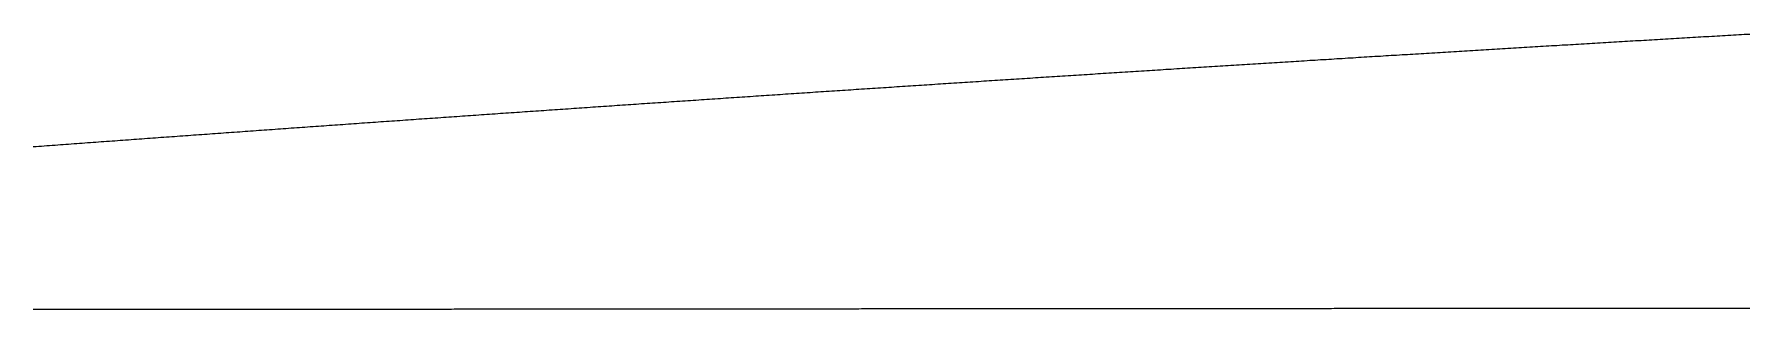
# Model space of a CAD drawing. Header units: metres. Extents: x 0.1 to 1.27, y -0.09 to 0.1.
# Drawn here: x 0.686 to 1.273, y 0.001 to 0.095 of the extents above; entities that cross this region are included whole.
import ezdxf

# ---------------------------------------------------------------- set-up
doc = ezdxf.new("R2010")
doc.units = ezdxf.units.M

msp = doc.modelspace()

# ---------------------------------------------------------------- linework, layer by layer
at = {"layer": 'CURVE', "color": 5}
msp.add_polyline3d([(1.2733, 0.0949, 0), (1.27237, 0.09485, 0.0052), (1.27144, 0.0948, 0.01041), (1.27051, 0.09474, 0.01561), (1.26958, 0.09469, 0.02082), (1.26865, 0.09463, 0.02602), (1.26772, 0.09458, 0.03122), (1.26679, 0.09453, 0.03643), (1.26586, 0.09447, 0.04163), (1.26493, 0.09442, 0.04684), (1.264, 0.09436, 0.05204), (1.26307, 0.09431, 0.05724), (1.26214, 0.09426, 0.06245), (1.26121, 0.0942, 0.06765), (1.26028, 0.09415, 0.07286), (1.25935, 0.09409, 0.07806), (1.25842, 0.09404, 0.08326), (1.25749, 0.09399, 0.08847), (1.25656, 0.09393, 0.09367), (1.25563, 0.09388, 0.09888), (1.2547, 0.09382, 0.10408), (1.25377, 0.09377, 0.10928), (1.25284, 0.09371, 0.11449), (1.25191, 0.09366, 0.11969), (1.25098, 0.09361, 0.1249), (1.25005, 0.09355, 0.1301), (1.24912, 0.0935, 0.13531), (1.24819, 0.09344, 0.14051), (1.24726, 0.09339, 0.14571), (1.24633, 0.09333, 0.15092), (1.2454, 0.09328, 0.15612), (1.24447, 0.09322, 0.16133), (1.24354, 0.09317, 0.16653), (1.24261, 0.09312, 0.17173), (1.24168, 0.09306, 0.17694), (1.24075, 0.09301, 0.18214), (1.23982, 0.09295, 0.18735), (1.23889, 0.0929, 0.19255), (1.23796, 0.09284, 0.19775), (1.23703, 0.09279, 0.20296), (1.2361, 0.09273, 0.20816), (1.23517, 0.09268, 0.21337), (1.23424, 0.09262, 0.21857), (1.23331, 0.09257, 0.22377), (1.23238, 0.09251, 0.22898), (1.23145, 0.09246, 0.23418), (1.23051, 0.0924, 0.23939), (1.22958, 0.09235, 0.24459), (1.22865, 0.09229, 0.24979), (1.22772, 0.09224, 0.255), (1.22679, 0.09218, 0.2602), (1.22586, 0.09213, 0.26541), (1.22493, 0.09207, 0.27061), (1.224, 0.09202, 0.27581), (1.22307, 0.09196, 0.28102), (1.22214, 0.09191, 0.28622), (1.22121, 0.09185, 0.29143), (1.22028, 0.0918, 0.29663), (1.21935, 0.09174, 0.30183), (1.21842, 0.09169, 0.30704), (1.21749, 0.09163, 0.31224), (1.21656, 0.09158, 0.31745), (1.21563, 0.09152, 0.32265), (1.2147, 0.09147, 0.32785), (1.21377, 0.09141, 0.33306), (1.21284, 0.09136, 0.33826), (1.21191, 0.0913, 0.34347), (1.21098, 0.09125, 0.34867), (1.21005, 0.09119, 0.35387), (1.20912, 0.09114, 0.35908), (1.20819, 0.09108, 0.36428), (1.20726, 0.09102, 0.36949), (1.20633, 0.09097, 0.37469), (1.2054, 0.09091, 0.3799), (1.20447, 0.09086, 0.3851), (1.20354, 0.0908, 0.3903), (1.20261, 0.09075, 0.39551), (1.20168, 0.09069, 0.40071), (1.20075, 0.09064, 0.40592), (1.19982, 0.09058, 0.41112), (1.19889, 0.09052, 0.41632), (1.19796, 0.09047, 0.42153), (1.19703, 0.09041, 0.42673), (1.1961, 0.09036, 0.43194), (1.19517, 0.0903, 0.43714), (1.19424, 0.09025, 0.44234), (1.19331, 0.09019, 0.44755), (1.19238, 0.09013, 0.45275), (1.19145, 0.09008, 0.45796), (1.19052, 0.09002, 0.46316), (1.18959, 0.08997, 0.46836), (1.18866, 0.08991, 0.47357), (1.18773, 0.08986, 0.47877), (1.1868, 0.0898, 0.48398), (1.18587, 0.08974, 0.48918), (1.18494, 0.08969, 0.49438), (1.18401, 0.08963, 0.49959), (1.18308, 0.08958, 0.50479), (1.18215, 0.08952, 0.51), (1.18122, 0.08946, 0.5152), (1.18029, 0.08941, 0.5204), (1.17936, 0.08935, 0.52561), (1.17843, 0.0893, 0.53081), (1.1775, 0.08924, 0.53602), (1.17657, 0.08918, 0.54122), (1.17564, 0.08913, 0.54642), (1.17471, 0.08907, 0.55163), (1.17378, 0.08901, 0.55683), (1.17285, 0.08896, 0.56204), (1.17192, 0.0889, 0.56724), (1.17099, 0.08885, 0.57244), (1.17006, 0.08879, 0.57765), (1.16913, 0.08873, 0.58285), (1.1682, 0.08868, 0.58806), (1.16727, 0.08862, 0.59326), (1.16634, 0.08856, 0.59846), (1.16541, 0.08851, 0.60367), (1.16448, 0.08845, 0.60887), (1.16355, 0.08839, 0.61408), (1.16262, 0.08834, 0.61928), (1.16169, 0.08828, 0.62449), (1.16076, 0.08822, 0.62969), (1.15983, 0.08817, 0.63489), (1.1589, 0.08811, 0.6401), (1.15797, 0.08805, 0.6453), (1.15704, 0.088, 0.65051), (1.15611, 0.08794, 0.65571), (1.15518, 0.08788, 0.66091), (1.15425, 0.08783, 0.66612), (1.15332, 0.08777, 0.67132), (1.15239, 0.08771, 0.67653), (1.15146, 0.08766, 0.68173), (1.15053, 0.0876, 0.68693), (1.1496, 0.08754, 0.69214), (1.14867, 0.08749, 0.69734), (1.14774, 0.08743, 0.70255), (1.14681, 0.08737, 0.70775), (1.14587, 0.08732, 0.71295), (1.14494, 0.08726, 0.71816), (1.14401, 0.0872, 0.72336), (1.14308, 0.08715, 0.72857), (1.14215, 0.08709, 0.73377), (1.14122, 0.08703, 0.73897), (1.14029, 0.08697, 0.74418), (1.13936, 0.08692, 0.74938), (1.13843, 0.08686, 0.75459), (1.1375, 0.0868, 0.75979), (1.13657, 0.08675, 0.76499), (1.13564, 0.08669, 0.7702), (1.13471, 0.08663, 0.7754), (1.13378, 0.08657, 0.78061), (1.13285, 0.08652, 0.78581), (1.13192, 0.08646, 0.79101), (1.13099, 0.0864, 0.79622), (1.13006, 0.08634, 0.80142), (1.12913, 0.08629, 0.80663), (1.1282, 0.08623, 0.81183), (1.12727, 0.08617, 0.81703), (1.12634, 0.08612, 0.82224), (1.12541, 0.08606, 0.82744), (1.12448, 0.086, 0.83265), (1.12355, 0.08594, 0.83785), (1.12262, 0.08589, 0.84305), (1.12169, 0.08583, 0.84826), (1.12076, 0.08577, 0.85346), (1.11983, 0.08571, 0.85867), (1.1189, 0.08566, 0.86387), (1.11797, 0.0856, 0.86908), (1.11704, 0.08554, 0.87428), (1.11611, 0.08548, 0.87948), (1.11518, 0.08542, 0.88469), (1.11425, 0.08537, 0.88989), (1.11332, 0.08531, 0.8951), (1.11239, 0.08525, 0.9003), (1.11146, 0.08519, 0.9055), (1.11053, 0.08514, 0.91071), (1.1096, 0.08508, 0.91591), (1.10867, 0.08502, 0.92112), (1.10774, 0.08496, 0.92632), (1.10681, 0.0849, 0.93152), (1.10588, 0.08485, 0.93673), (1.10495, 0.08479, 0.94193), (1.10402, 0.08473, 0.94714), (1.10309, 0.08467, 0.95234), (1.10216, 0.08462, 0.95754), (1.10123, 0.08456, 0.96275), (1.1003, 0.0845, 0.96795), (1.09937, 0.08444, 0.97316), (1.09844, 0.08438, 0.97836), (1.09751, 0.08432, 0.98356), (1.09658, 0.08427, 0.98877), (1.09565, 0.08421, 0.99397), (1.09472, 0.08415, 0.99918), (1.09379, 0.08409, 1.00438), (1.09286, 0.08403, 1.00958), (1.09193, 0.08398, 1.01479), (1.091, 0.08392, 1.01999), (1.09007, 0.08386, 1.0252), (1.08914, 0.0838, 1.0304), (1.08821, 0.08374, 1.0356), (1.08728, 0.08368, 1.04081), (1.08635, 0.08363, 1.04601), (1.08542, 0.08357, 1.05122), (1.08449, 0.08351, 1.05642), (1.08356, 0.08345, 1.06162), (1.08263, 0.08339, 1.06683), (1.0817, 0.08333, 1.07203), (1.08077, 0.08328, 1.07724), (1.07984, 0.08322, 1.08244), (1.07891, 0.08316, 1.08764), (1.07798, 0.0831, 1.09285), (1.07705, 0.08304, 1.09805), (1.07612, 0.08298, 1.10326), (1.07519, 0.08292, 1.10846), (1.07426, 0.08286, 1.11366), (1.07333, 0.08281, 1.11887), (1.0724, 0.08275, 1.12407), (1.07147, 0.08269, 1.12928), (1.07054, 0.08263, 1.13448), (1.06961, 0.08257, 1.13969), (1.06868, 0.08251, 1.14489), (1.06775, 0.08245, 1.15009), (1.06682, 0.08239, 1.1553), (1.06589, 0.08234, 1.1605), (1.06496, 0.08228, 1.16571), (1.06403, 0.08222, 1.17091), (1.0631, 0.08216, 1.17611), (1.06217, 0.0821, 1.18132), (1.06123, 0.08204, 1.18652), (1.0603, 0.08198, 1.19173), (1.05937, 0.08192, 1.19693), (1.05844, 0.08186, 1.20213), (1.05751, 0.08181, 1.20734), (1.05658, 0.08175, 1.21254), (1.05565, 0.08169, 1.21775), (1.05472, 0.08163, 1.22295), (1.05379, 0.08157, 1.22815), (1.05286, 0.08151, 1.23336), (1.05193, 0.08145, 1.23856), (1.051, 0.08139, 1.24377), (1.05007, 0.08133, 1.24897), (1.04914, 0.08127, 1.25417), (1.04821, 0.08121, 1.25938), (1.04728, 0.08115, 1.26458), (1.04635, 0.08109, 1.26979), (1.04542, 0.08104, 1.27499), (1.04449, 0.08098, 1.28019), (1.04356, 0.08092, 1.2854), (1.04263, 0.08086, 1.2906), (1.0417, 0.0808, 1.29581), (1.04077, 0.08074, 1.30101), (1.03984, 0.08068, 1.30621), (1.03891, 0.08062, 1.31142), (1.03798, 0.08056, 1.31662), (1.03705, 0.0805, 1.32183), (1.03612, 0.08044, 1.32703), (1.03519, 0.08038, 1.33223), (1.03426, 0.08032, 1.33744), (1.03333, 0.08026, 1.34264), (1.0324, 0.0802, 1.34785), (1.03147, 0.08014, 1.35305), (1.03054, 0.08008, 1.35825), (1.02961, 0.08002, 1.36346), (1.02868, 0.07996, 1.36866), (1.02775, 0.0799, 1.37387), (1.02682, 0.07984, 1.37907), (1.02589, 0.07978, 1.38428), (1.02496, 0.07972, 1.38948), (1.02403, 0.07966, 1.39468), (1.0231, 0.0796, 1.39989), (1.02217, 0.07954, 1.40509), (1.02124, 0.07948, 1.4103), (1.02031, 0.07942, 1.4155), (1.01938, 0.07936, 1.4207), (1.01845, 0.0793, 1.42591), (1.01752, 0.07924, 1.43111), (1.01659, 0.07918, 1.43632), (1.01566, 0.07912, 1.44152), (1.01473, 0.07906, 1.44672), (1.0138, 0.079, 1.45193), (1.01287, 0.07894, 1.45713), (1.01194, 0.07888, 1.46234), (1.01101, 0.07882, 1.46754), (1.01008, 0.07876, 1.47274), (1.00915, 0.0787, 1.47795), (1.00822, 0.07864, 1.48315), (1.00729, 0.07858, 1.48836), (1.00636, 0.07852, 1.49356), (1.00543, 0.07846, 1.49876), (1.0045, 0.0784, 1.50397), (1.00357, 0.07834, 1.50917), (1.00264, 0.07828, 1.51438), (1.00171, 0.07822, 1.51958), (1.00078, 0.07816, 1.52478), (0.99985, 0.0781, 1.52999), (0.99892, 0.07804, 1.53519), (0.99799, 0.07798, 1.5404), (0.99706, 0.07792, 1.5456), (0.99613, 0.07786, 1.5508), (0.9952, 0.0778, 1.55601), (0.99427, 0.07773, 1.56121), (0.99334, 0.07767, 1.56642), (0.99241, 0.07761, 1.57162), (0.99148, 0.07755, 1.57682), (0.99055, 0.07749, 1.58203), (0.98962, 0.07743, 1.58723), (0.98869, 0.07737, 1.59244), (0.98776, 0.07731, 1.59764), (0.98683, 0.07725, 1.60284), (0.9859, 0.07719, 1.60805), (0.98497, 0.07713, 1.61325), (0.98404, 0.07707, 1.61846), (0.98311, 0.07701, 1.62366), (0.98218, 0.07694, 1.62887), (0.98125, 0.07688, 1.63407), (0.98032, 0.07682, 1.63927), (0.97939, 0.07676, 1.64448), (0.97846, 0.0767, 1.64968), (0.97752, 0.07664, 1.65489), (0.97659, 0.07658, 1.66009), (0.97566, 0.07652, 1.66529), (0.97473, 0.07646, 1.6705), (0.9738, 0.0764, 1.6757), (0.97287, 0.07633, 1.68091), (0.97194, 0.07627, 1.68611), (0.97101, 0.07621, 1.69131), (0.97008, 0.07615, 1.69652), (0.96915, 0.07609, 1.70172), (0.96822, 0.07603, 1.70693), (0.96729, 0.07597, 1.71213), (0.96636, 0.07591, 1.71733), (0.96543, 0.07584, 1.72254), (0.9645, 0.07578, 1.72774), (0.96357, 0.07572, 1.73295), (0.96264, 0.07566, 1.73815), (0.96171, 0.0756, 1.74335), (0.96078, 0.07554, 1.74856), (0.95985, 0.07548, 1.75376), (0.95892, 0.07541, 1.75897), (0.95799, 0.07535, 1.76417), (0.95706, 0.07529, 1.76937), (0.95613, 0.07523, 1.77458), (0.9552, 0.07517, 1.77978), (0.95427, 0.07511, 1.78499), (0.95334, 0.07505, 1.79019), (0.95241, 0.07498, 1.79539), (0.95148, 0.07492, 1.8006), (0.95055, 0.07486, 1.8058), (0.94962, 0.0748, 1.81101), (0.94869, 0.07474, 1.81621), (0.94776, 0.07468, 1.82141), (0.94683, 0.07461, 1.82662), (0.9459, 0.07455, 1.83182), (0.94497, 0.07449, 1.83703), (0.94404, 0.07443, 1.84223), (0.94311, 0.07437, 1.84743), (0.94218, 0.0743, 1.85264), (0.94125, 0.07424, 1.85784), (0.94032, 0.07418, 1.86305), (0.93939, 0.07412, 1.86825), (0.93846, 0.07406, 1.87346), (0.93753, 0.07399, 1.87866), (0.9366, 0.07393, 1.88386), (0.93567, 0.07387, 1.88907), (0.93474, 0.07381, 1.89427), (0.93381, 0.07375, 1.89948), (0.93288, 0.07368, 1.90468), (0.93195, 0.07362, 1.90988), (0.93102, 0.07356, 1.91509), (0.93009, 0.0735, 1.92029), (0.92916, 0.07344, 1.9255), (0.92823, 0.07337, 1.9307), (0.9273, 0.07331, 1.9359), (0.92637, 0.07325, 1.94111), (0.92544, 0.07319, 1.94631), (0.92451, 0.07312, 1.95152), (0.92358, 0.07306, 1.95672), (0.92265, 0.073, 1.96192), (0.92172, 0.07294, 1.96713), (0.92079, 0.07288, 1.97233), (0.91986, 0.07281, 1.97754), (0.91893, 0.07275, 1.98274), (0.918, 0.07269, 1.98794), (0.91707, 0.07263, 1.99315), (0.91614, 0.07256, 1.99835), (0.91521, 0.0725, 2.00356), (0.91428, 0.07244, 2.00876), (0.91335, 0.07237, 2.01396), (0.91242, 0.07231, 2.01917), (0.91149, 0.07225, 2.02437), (0.91056, 0.07219, 2.02958), (0.90963, 0.07212, 2.03478), (0.9087, 0.07206, 2.03998), (0.90777, 0.072, 2.04519), (0.90684, 0.07194, 2.05039), (0.90591, 0.07187, 2.0556), (0.90498, 0.07181, 2.0608), (0.90405, 0.07175, 2.066), (0.90312, 0.07169, 2.07121), (0.90219, 0.07162, 2.07641), (0.90126, 0.07156, 2.08162), (0.90033, 0.0715, 2.08682), (0.8994, 0.07143, 2.09202), (0.89847, 0.07137, 2.09723), (0.89754, 0.07131, 2.10243), (0.89661, 0.07124, 2.10764), (0.89568, 0.07118, 2.11284), (0.89475, 0.07112, 2.11805), (0.89382, 0.07106, 2.12325), (0.89288, 0.07099, 2.12845), (0.89195, 0.07093, 2.13366), (0.89102, 0.07087, 2.13886), (0.89009, 0.0708, 2.14407), (0.88916, 0.07074, 2.14927), (0.88823, 0.07068, 2.15447), (0.8873, 0.07061, 2.15968), (0.88637, 0.07055, 2.16488), (0.88544, 0.07049, 2.17009), (0.88451, 0.07042, 2.17529), (0.88358, 0.07036, 2.18049), (0.88265, 0.0703, 2.1857), (0.88172, 0.07023, 2.1909), (0.88079, 0.07017, 2.19611), (0.87986, 0.07011, 2.20131), (0.87893, 0.07004, 2.20651), (0.878, 0.06998, 2.21172), (0.87707, 0.06992, 2.21692), (0.87614, 0.06985, 2.22213), (0.87521, 0.06979, 2.22733), (0.87428, 0.06973, 2.23253), (0.87335, 0.06966, 2.23774), (0.87242, 0.0696, 2.24294), (0.87149, 0.06954, 2.24815), (0.87056, 0.06947, 2.25335), (0.86963, 0.06941, 2.25855), (0.8687, 0.06934, 2.26376), (0.86777, 0.06928, 2.26896), (0.86684, 0.06922, 2.27417), (0.86591, 0.06915, 2.27937), (0.86498, 0.06909, 2.28457), (0.86405, 0.06903, 2.28978), (0.86312, 0.06896, 2.29498), (0.86219, 0.0689, 2.30019), (0.86126, 0.06883, 2.30539), (0.86033, 0.06877, 2.31059), (0.8594, 0.06871, 2.3158), (0.85847, 0.06864, 2.321), (0.85754, 0.06858, 2.32621), (0.85661, 0.06851, 2.33141), (0.85568, 0.06845, 2.33661), (0.85475, 0.06839, 2.34182), (0.85382, 0.06832, 2.34702), (0.85289, 0.06826, 2.35223), (0.85196, 0.06819, 2.35743), (0.85103, 0.06813, 2.36264), (0.8501, 0.06807, 2.36784), (0.84917, 0.068, 2.37304), (0.84824, 0.06794, 2.37825), (0.84731, 0.06787, 2.38345), (0.84638, 0.06781, 2.38866), (0.84545, 0.06775, 2.39386), (0.84452, 0.06768, 2.39906), (0.84359, 0.06762, 2.40427), (0.84266, 0.06755, 2.40947), (0.84173, 0.06749, 2.41468), (0.8408, 0.06742, 2.41988), (0.83987, 0.06736, 2.42508), (0.83894, 0.0673, 2.43029), (0.83801, 0.06723, 2.43549), (0.83708, 0.06717, 2.4407), (0.83615, 0.0671, 2.4459), (0.83522, 0.06704, 2.4511), (0.83429, 0.06697, 2.45631), (0.83336, 0.06691, 2.46151), (0.83243, 0.06684, 2.46672), (0.8315, 0.06678, 2.47192), (0.83057, 0.06671, 2.47712), (0.82964, 0.06665, 2.48233), (0.82871, 0.06659, 2.48753), (0.82778, 0.06652, 2.49274), (0.82685, 0.06646, 2.49794), (0.82592, 0.06639, 2.50314), (0.82499, 0.06633, 2.50835), (0.82406, 0.06626, 2.51355), (0.82313, 0.0662, 2.51876), (0.8222, 0.06613, 2.52396), (0.82127, 0.06607, 2.52916), (0.82034, 0.066, 2.53437), (0.81941, 0.06594, 2.53957), (0.81848, 0.06587, 2.54478), (0.81755, 0.06581, 2.54998), (0.81662, 0.06574, 2.55518), (0.81569, 0.06568, 2.56039), (0.81476, 0.06561, 2.56559), (0.81383, 0.06555, 2.5708), (0.8129, 0.06548, 2.576), (0.81197, 0.06542, 2.5812), (0.81104, 0.06535, 2.58641), (0.81011, 0.06529, 2.59161), (0.80918, 0.06522, 2.59682), (0.80824, 0.06516, 2.60202), (0.80731, 0.06509, 2.60723), (0.80638, 0.06503, 2.61243), (0.80545, 0.06496, 2.61763), (0.80452, 0.0649, 2.62284), (0.80359, 0.06483, 2.62804), (0.80266, 0.06477, 2.63325), (0.80173, 0.0647, 2.63845), (0.8008, 0.06464, 2.64365), (0.79987, 0.06457, 2.64886), (0.79894, 0.0645, 2.65406), (0.79801, 0.06444, 2.65927), (0.79708, 0.06437, 2.66447), (0.79615, 0.06431, 2.66967), (0.79522, 0.06424, 2.67488), (0.79429, 0.06418, 2.68008), (0.79336, 0.06411, 2.68529), (0.79243, 0.06405, 2.69049), (0.7915, 0.06398, 2.69569), (0.79057, 0.06392, 2.7009), (0.78964, 0.06385, 2.7061), (0.78871, 0.06378, 2.71131), (0.78778, 0.06372, 2.71651), (0.78685, 0.06365, 2.72171), (0.78592, 0.06359, 2.72692), (0.78499, 0.06352, 2.73212), (0.78406, 0.06346, 2.73733), (0.78313, 0.06339, 2.74253), (0.7822, 0.06332, 2.74773), (0.78127, 0.06326, 2.75294), (0.78034, 0.06319, 2.75814), (0.77941, 0.06313, 2.76335), (0.77848, 0.06306, 2.76855), (0.77755, 0.063, 2.77375), (0.77662, 0.06293, 2.77896), (0.77569, 0.06286, 2.78416), (0.77476, 0.0628, 2.78937), (0.77383, 0.06273, 2.79457), (0.7729, 0.06267, 2.79977), (0.77197, 0.0626, 2.80498), (0.77104, 0.06253, 2.81018), (0.77011, 0.06247, 2.81539), (0.76918, 0.0624, 2.82059), (0.76825, 0.06234, 2.82579), (0.76732, 0.06227, 2.831), (0.76639, 0.0622, 2.8362), (0.76546, 0.06214, 2.84141), (0.76453, 0.06207, 2.84661), (0.7636, 0.062, 2.85182), (0.76267, 0.06194, 2.85702), (0.76174, 0.06187, 2.86222), (0.76081, 0.06181, 2.86743), (0.75988, 0.06174, 2.87263), (0.75895, 0.06167, 2.87784), (0.75802, 0.06161, 2.88304), (0.75709, 0.06154, 2.88824), (0.75616, 0.06147, 2.89345), (0.75523, 0.06141, 2.89865), (0.7543, 0.06134, 2.90386), (0.75337, 0.06127, 2.90906), (0.75244, 0.06121, 2.91426), (0.75151, 0.06114, 2.91947), (0.75058, 0.06107, 2.92467), (0.74965, 0.06101, 2.92988), (0.74872, 0.06094, 2.93508), (0.74779, 0.06087, 2.94028), (0.74686, 0.06081, 2.94549), (0.74593, 0.06074, 2.95069), (0.745, 0.06067, 2.9559), (0.74407, 0.06061, 2.9611), (0.74314, 0.06054, 2.9663), (0.74221, 0.06047, 2.97151), (0.74128, 0.06041, 2.97671), (0.74035, 0.06034, 2.98192), (0.73942, 0.06027, 2.98712), (0.73849, 0.06021, 2.99232), (0.73756, 0.06014, 2.99753), (0.73663, 0.06007, 3.00273), (0.7357, 0.06001, 3.00794), (0.73477, 0.05994, 3.01314), (0.73384, 0.05987, 3.01834), (0.73291, 0.05981, 3.02355), (0.73198, 0.05974, 3.02875), (0.73105, 0.05967, 3.03396), (0.73012, 0.05961, 3.03916), (0.72919, 0.05954, 3.04436), (0.72826, 0.05947, 3.04957), (0.72733, 0.0594, 3.05477), (0.7264, 0.05934, 3.05998), (0.72547, 0.05927, 3.06518), (0.72454, 0.0592, 3.07038), (0.7236, 0.05914, 3.07559), (0.72267, 0.05907, 3.08079), (0.72174, 0.059, 3.086), (0.72081, 0.05893, 3.0912), (0.71988, 0.05887, 3.09641), (0.71895, 0.0588, 3.10161), (0.71802, 0.05873, 3.10681), (0.71709, 0.05866, 3.11202), (0.71616, 0.0586, 3.11722), (0.71523, 0.05853, 3.12243), (0.7143, 0.05846, 3.12763), (0.71337, 0.05839, 3.13283), (0.71244, 0.05833, 3.13804), (0.71151, 0.05826, 3.14324), (0.71058, 0.05819, 3.14845), (0.70965, 0.05812, 3.15365), (0.70872, 0.05806, 3.15885), (0.70779, 0.05799, 3.16406), (0.70686, 0.05792, 3.16926), (0.70593, 0.05785, 3.17447), (0.705, 0.05779, 3.17967), (0.70407, 0.05772, 3.18487), (0.70314, 0.05765, 3.19008), (0.70221, 0.05758, 3.19528), (0.70128, 0.05752, 3.20049), (0.70035, 0.05745, 3.20569), (0.69942, 0.05738, 3.21089), (0.69849, 0.05731, 3.2161), (0.69756, 0.05724, 3.2213), (0.69663, 0.05718, 3.22651), (0.6957, 0.05711, 3.23171), (0.69477, 0.05704, 3.23691), (0.69384, 0.05697, 3.24212), (0.69291, 0.0569, 3.24732), (0.69198, 0.05684, 3.25253), (0.69105, 0.05677, 3.25773), (0.69012, 0.0567, 3.26293), (0.68919, 0.05663, 3.26814), (0.68826, 0.05656, 3.27334), (0.68733, 0.0565, 3.27855), (0.6864, 0.05643, 3.28375), (0.68547, 0.05636, 3.28895)], dxfattribs=at)
at = {"layer": 'CURVE', "color": 4}
msp.add_polyline3d([(1.2733, 0.0011, 0), (1.27237, 0.0011, 0.0052), (1.27144, 0.0011, 0.01041), (1.27051, 0.0011, 0.01561), (1.26958, 0.0011, 0.02082), (1.26865, 0.0011, 0.02602), (1.26772, 0.0011, 0.03122), (1.26679, 0.0011, 0.03643), (1.26586, 0.0011, 0.04163), (1.26493, 0.0011, 0.04684), (1.264, 0.0011, 0.05204), (1.26307, 0.0011, 0.05724), (1.26214, 0.0011, 0.06245), (1.26121, 0.0011, 0.06765), (1.26028, 0.0011, 0.07286), (1.25935, 0.00109, 0.07806), (1.25842, 0.00109, 0.08326), (1.25749, 0.00109, 0.08847), (1.25656, 0.00109, 0.09367), (1.25563, 0.00109, 0.09888), (1.2547, 0.00109, 0.10408), (1.25377, 0.00109, 0.10928), (1.25284, 0.00109, 0.11449), (1.25191, 0.00109, 0.11969), (1.25098, 0.00109, 0.1249), (1.25005, 0.00109, 0.1301), (1.24912, 0.00109, 0.13531), (1.24819, 0.00109, 0.14051), (1.24726, 0.00109, 0.14571), (1.24633, 0.00109, 0.15092), (1.2454, 0.00109, 0.15612), (1.24447, 0.00108, 0.16133), (1.24354, 0.00108, 0.16653), (1.24261, 0.00108, 0.17173), (1.24168, 0.00108, 0.17694), (1.24075, 0.00108, 0.18214), (1.23982, 0.00108, 0.18735), (1.23889, 0.00108, 0.19255), (1.23796, 0.00108, 0.19775), (1.23703, 0.00108, 0.20296), (1.2361, 0.00108, 0.20816), (1.23517, 0.00108, 0.21337), (1.23424, 0.00108, 0.21857), (1.23331, 0.00108, 0.22377), (1.23238, 0.00108, 0.22898), (1.23145, 0.00108, 0.23418), (1.23051, 0.00108, 0.23939), (1.22958, 0.00107, 0.24459), (1.22865, 0.00107, 0.24979), (1.22772, 0.00107, 0.255), (1.22679, 0.00107, 0.2602), (1.22586, 0.00107, 0.26541), (1.22493, 0.00107, 0.27061), (1.224, 0.00107, 0.27581), (1.22307, 0.00107, 0.28102), (1.22214, 0.00107, 0.28622), (1.22121, 0.00107, 0.29143), (1.22028, 0.00107, 0.29663), (1.21935, 0.00107, 0.30183), (1.21842, 0.00107, 0.30704), (1.21749, 0.00107, 0.31224), (1.21656, 0.00107, 0.31745), (1.21563, 0.00106, 0.32265), (1.2147, 0.00106, 0.32785), (1.21377, 0.00106, 0.33306), (1.21284, 0.00106, 0.33826), (1.21191, 0.00106, 0.34347), (1.21098, 0.00106, 0.34867), (1.21005, 0.00106, 0.35387), (1.20912, 0.00106, 0.35908), (1.20819, 0.00106, 0.36428), (1.20726, 0.00106, 0.36949), (1.20633, 0.00106, 0.37469), (1.2054, 0.00106, 0.3799), (1.20447, 0.00106, 0.3851), (1.20354, 0.00106, 0.3903), (1.20261, 0.00106, 0.39551), (1.20168, 0.00106, 0.40071), (1.20075, 0.00105, 0.40592), (1.19982, 0.00105, 0.41112), (1.19889, 0.00105, 0.41632), (1.19796, 0.00105, 0.42153), (1.19703, 0.00105, 0.42673), (1.1961, 0.00105, 0.43194), (1.19517, 0.00105, 0.43714), (1.19424, 0.00105, 0.44234), (1.19331, 0.00105, 0.44755), (1.19238, 0.00105, 0.45275), (1.19145, 0.00105, 0.45796), (1.19052, 0.00105, 0.46316), (1.18959, 0.00105, 0.46836), (1.18866, 0.00105, 0.47357), (1.18773, 0.00105, 0.47877), (1.1868, 0.00104, 0.48398), (1.18587, 0.00104, 0.48918), (1.18494, 0.00104, 0.49438), (1.18401, 0.00104, 0.49959), (1.18308, 0.00104, 0.50479), (1.18215, 0.00104, 0.51), (1.18122, 0.00104, 0.5152), (1.18029, 0.00104, 0.5204), (1.17936, 0.00104, 0.52561), (1.17843, 0.00104, 0.53081), (1.1775, 0.00104, 0.53602), (1.17657, 0.00104, 0.54122), (1.17564, 0.00104, 0.54642), (1.17471, 0.00104, 0.55163), (1.17378, 0.00104, 0.55683), (1.17285, 0.00104, 0.56204), (1.17192, 0.00103, 0.56724), (1.17099, 0.00103, 0.57244), (1.17006, 0.00103, 0.57765), (1.16913, 0.00103, 0.58285), (1.1682, 0.00103, 0.58806), (1.16727, 0.00103, 0.59326), (1.16634, 0.00103, 0.59846), (1.16541, 0.00103, 0.60367), (1.16448, 0.00103, 0.60887), (1.16355, 0.00103, 0.61408), (1.16262, 0.00103, 0.61928), (1.16169, 0.00103, 0.62449), (1.16076, 0.00103, 0.62969), (1.15983, 0.00103, 0.63489), (1.1589, 0.00103, 0.6401), (1.15797, 0.00102, 0.6453), (1.15704, 0.00102, 0.65051), (1.15611, 0.00102, 0.65571), (1.15518, 0.00102, 0.66091), (1.15425, 0.00102, 0.66612), (1.15332, 0.00102, 0.67132), (1.15239, 0.00102, 0.67653), (1.15146, 0.00102, 0.68173), (1.15053, 0.00102, 0.68693), (1.1496, 0.00102, 0.69214), (1.14867, 0.00102, 0.69734), (1.14774, 0.00102, 0.70255), (1.14681, 0.00102, 0.70775), (1.14587, 0.00102, 0.71295), (1.14494, 0.00102, 0.71816), (1.14401, 0.00101, 0.72336), (1.14308, 0.00101, 0.72857), (1.14215, 0.00101, 0.73377), (1.14122, 0.00101, 0.73897), (1.14029, 0.00101, 0.74418), (1.13936, 0.00101, 0.74938), (1.13843, 0.00101, 0.75459), (1.1375, 0.00101, 0.75979), (1.13657, 0.00101, 0.76499), (1.13564, 0.00101, 0.7702), (1.13471, 0.00101, 0.7754), (1.13378, 0.00101, 0.78061), (1.13285, 0.00101, 0.78581), (1.13192, 0.00101, 0.79101), (1.13099, 0.00101, 0.79622), (1.13006, 0.001, 0.80142), (1.12913, 0.001, 0.80663), (1.1282, 0.001, 0.81183), (1.12727, 0.001, 0.81703), (1.12634, 0.001, 0.82224), (1.12541, 0.001, 0.82744), (1.12448, 0.001, 0.83265), (1.12355, 0.001, 0.83785), (1.12262, 0.001, 0.84305), (1.12169, 0.001, 0.84826), (1.12076, 0.001, 0.85346), (1.11983, 0.001, 0.85867), (1.1189, 0.001, 0.86387), (1.11797, 0.001, 0.86908), (1.11704, 0.001, 0.87428), (1.11611, 0.00099, 0.87948), (1.11518, 0.00099, 0.88469), (1.11425, 0.00099, 0.88989), (1.11332, 0.00099, 0.8951), (1.11239, 0.00099, 0.9003), (1.11146, 0.00099, 0.9055), (1.11053, 0.00099, 0.91071), (1.1096, 0.00099, 0.91591), (1.10867, 0.00099, 0.92112), (1.10774, 0.00099, 0.92632), (1.10681, 0.00099, 0.93152), (1.10588, 0.00099, 0.93673), (1.10495, 0.00099, 0.94193), (1.10402, 0.00099, 0.94714), (1.10309, 0.00099, 0.95234), (1.10216, 0.00098, 0.95754), (1.10123, 0.00098, 0.96275), (1.1003, 0.00098, 0.96795), (1.09937, 0.00098, 0.97316), (1.09844, 0.00098, 0.97836), (1.09751, 0.00098, 0.98356), (1.09658, 0.00098, 0.98877), (1.09565, 0.00098, 0.99397), (1.09472, 0.00098, 0.99918), (1.09379, 0.00098, 1.00438), (1.09286, 0.00098, 1.00958), (1.09193, 0.00098, 1.01479), (1.091, 0.00098, 1.01999), (1.09007, 0.00098, 1.0252), (1.08914, 0.00098, 1.0304), (1.08821, 0.00097, 1.0356), (1.08728, 0.00097, 1.04081), (1.08635, 0.00097, 1.04601), (1.08542, 0.00097, 1.05122), (1.08449, 0.00097, 1.05642), (1.08356, 0.00097, 1.06162), (1.08263, 0.00097, 1.06683), (1.0817, 0.00097, 1.07203), (1.08077, 0.00097, 1.07724), (1.07984, 0.00097, 1.08244), (1.07891, 0.00097, 1.08764), (1.07798, 0.00097, 1.09285), (1.07705, 0.00097, 1.09805), (1.07612, 0.00097, 1.10326), (1.07519, 0.00096, 1.10846), (1.07426, 0.00096, 1.11366), (1.07333, 0.00096, 1.11887), (1.0724, 0.00096, 1.12407), (1.07147, 0.00096, 1.12928), (1.07054, 0.00096, 1.13448), (1.06961, 0.00096, 1.13969), (1.06868, 0.00096, 1.14489), (1.06775, 0.00096, 1.15009), (1.06682, 0.00096, 1.1553), (1.06589, 0.00096, 1.1605), (1.06496, 0.00096, 1.16571), (1.06403, 0.00096, 1.17091), (1.0631, 0.00096, 1.17611), (1.06217, 0.00096, 1.18132), (1.06123, 0.00095, 1.18652), (1.0603, 0.00095, 1.19173), (1.05937, 0.00095, 1.19693), (1.05844, 0.00095, 1.20213), (1.05751, 0.00095, 1.20734), (1.05658, 0.00095, 1.21254), (1.05565, 0.00095, 1.21775), (1.05472, 0.00095, 1.22295), (1.05379, 0.00095, 1.22815), (1.05286, 0.00095, 1.23336), (1.05193, 0.00095, 1.23856), (1.051, 0.00095, 1.24377), (1.05007, 0.00095, 1.24897), (1.04914, 0.00095, 1.25417), (1.04821, 0.00094, 1.25938), (1.04728, 0.00094, 1.26458), (1.04635, 0.00094, 1.26979), (1.04542, 0.00094, 1.27499), (1.04449, 0.00094, 1.28019), (1.04356, 0.00094, 1.2854), (1.04263, 0.00094, 1.2906), (1.0417, 0.00094, 1.29581), (1.04077, 0.00094, 1.30101), (1.03984, 0.00094, 1.30621), (1.03891, 0.00094, 1.31142), (1.03798, 0.00094, 1.31662), (1.03705, 0.00094, 1.32183), (1.03612, 0.00094, 1.32703), (1.03519, 0.00094, 1.33223), (1.03426, 0.00093, 1.33744), (1.03333, 0.00093, 1.34264), (1.0324, 0.00093, 1.34785), (1.03147, 0.00093, 1.35305), (1.03054, 0.00093, 1.35825), (1.02961, 0.00093, 1.36346), (1.02868, 0.00093, 1.36866), (1.02775, 0.00093, 1.37387), (1.02682, 0.00093, 1.37907), (1.02589, 0.00093, 1.38428), (1.02496, 0.00093, 1.38948), (1.02403, 0.00093, 1.39468), (1.0231, 0.00093, 1.39989), (1.02217, 0.00093, 1.40509), (1.02124, 0.00092, 1.4103), (1.02031, 0.00092, 1.4155), (1.01938, 0.00092, 1.4207), (1.01845, 0.00092, 1.42591), (1.01752, 0.00092, 1.43111), (1.01659, 0.00092, 1.43632), (1.01566, 0.00092, 1.44152), (1.01473, 0.00092, 1.44672), (1.0138, 0.00092, 1.45193), (1.01287, 0.00092, 1.45713), (1.01194, 0.00092, 1.46234), (1.01101, 0.00092, 1.46754), (1.01008, 0.00092, 1.47274), (1.00915, 0.00092, 1.47795), (1.00822, 0.00092, 1.48315), (1.00729, 0.00091, 1.48836), (1.00636, 0.00091, 1.49356), (1.00543, 0.00091, 1.49876), (1.0045, 0.00091, 1.50397), (1.00357, 0.00091, 1.50917), (1.00264, 0.00091, 1.51438), (1.00171, 0.00091, 1.51958), (1.00078, 0.00091, 1.52478), (0.99985, 0.00091, 1.52999), (0.99892, 0.00091, 1.53519), (0.99799, 0.00091, 1.5404), (0.99706, 0.00091, 1.5456), (0.99613, 0.00091, 1.5508), (0.9952, 0.00091, 1.55601), (0.99427, 0.0009, 1.56121), (0.99334, 0.0009, 1.56642), (0.99241, 0.0009, 1.57162), (0.99148, 0.0009, 1.57682), (0.99055, 0.0009, 1.58203), (0.98962, 0.0009, 1.58723), (0.98869, 0.0009, 1.59244), (0.98776, 0.0009, 1.59764), (0.98683, 0.0009, 1.60284), (0.9859, 0.0009, 1.60805), (0.98497, 0.0009, 1.61325), (0.98404, 0.0009, 1.61846), (0.98311, 0.0009, 1.62366), (0.98218, 0.0009, 1.62887), (0.98125, 0.00089, 1.63407), (0.98032, 0.00089, 1.63927), (0.97939, 0.00089, 1.64448), (0.97846, 0.00089, 1.64968), (0.97752, 0.00089, 1.65489), (0.97659, 0.00089, 1.66009), (0.97566, 0.00089, 1.66529), (0.97473, 0.00089, 1.6705), (0.9738, 0.00089, 1.6757), (0.97287, 0.00089, 1.68091), (0.97194, 0.00089, 1.68611), (0.97101, 0.00089, 1.69131), (0.97008, 0.00089, 1.69652), (0.96915, 0.00089, 1.70172), (0.96822, 0.00088, 1.70693), (0.96729, 0.00088, 1.71213), (0.96636, 0.00088, 1.71733), (0.96543, 0.00088, 1.72254), (0.9645, 0.00088, 1.72774), (0.96357, 0.00088, 1.73295), (0.96264, 0.00088, 1.73815), (0.96171, 0.00088, 1.74335), (0.96078, 0.00088, 1.74856), (0.95985, 0.00088, 1.75376), (0.95892, 0.00088, 1.75897), (0.95799, 0.00088, 1.76417), (0.95706, 0.00088, 1.76937), (0.95613, 0.00088, 1.77458), (0.9552, 0.00087, 1.77978), (0.95427, 0.00087, 1.78499), (0.95334, 0.00087, 1.79019), (0.95241, 0.00087, 1.79539), (0.95148, 0.00087, 1.8006), (0.95055, 0.00087, 1.8058), (0.94962, 0.00087, 1.81101), (0.94869, 0.00087, 1.81621), (0.94776, 0.00087, 1.82141), (0.94683, 0.00087, 1.82662), (0.9459, 0.00087, 1.83182), (0.94497, 0.00087, 1.83703), (0.94404, 0.00087, 1.84223), (0.94311, 0.00087, 1.84743), (0.94218, 0.00086, 1.85264), (0.94125, 0.00086, 1.85784), (0.94032, 0.00086, 1.86305), (0.93939, 0.00086, 1.86825), (0.93846, 0.00086, 1.87346), (0.93753, 0.00086, 1.87866), (0.9366, 0.00086, 1.88386), (0.93567, 0.00086, 1.88907), (0.93474, 0.00086, 1.89427), (0.93381, 0.00086, 1.89948), (0.93288, 0.00086, 1.90468), (0.93195, 0.00086, 1.90988), (0.93102, 0.00086, 1.91509), (0.93009, 0.00086, 1.92029), (0.92916, 0.00085, 1.9255), (0.92823, 0.00085, 1.9307), (0.9273, 0.00085, 1.9359), (0.92637, 0.00085, 1.94111), (0.92544, 0.00085, 1.94631), (0.92451, 0.00085, 1.95152), (0.92358, 0.00085, 1.95672), (0.92265, 0.00085, 1.96192), (0.92172, 0.00085, 1.96713), (0.92079, 0.00085, 1.97233), (0.91986, 0.00085, 1.97754), (0.91893, 0.00085, 1.98274), (0.918, 0.00085, 1.98794), (0.91707, 0.00085, 1.99315), (0.91614, 0.00084, 1.99835), (0.91521, 0.00084, 2.00356), (0.91428, 0.00084, 2.00876), (0.91335, 0.00084, 2.01396), (0.91242, 0.00084, 2.01917), (0.91149, 0.00084, 2.02437), (0.91056, 0.00084, 2.02958), (0.90963, 0.00084, 2.03478), (0.9087, 0.00084, 2.03998), (0.90777, 0.00084, 2.04519), (0.90684, 0.00084, 2.05039), (0.90591, 0.00084, 2.0556), (0.90498, 0.00084, 2.0608), (0.90405, 0.00083, 2.066), (0.90312, 0.00083, 2.07121), (0.90219, 0.00083, 2.07641), (0.90126, 0.00083, 2.08162), (0.90033, 0.00083, 2.08682), (0.8994, 0.00083, 2.09202), (0.89847, 0.00083, 2.09723), (0.89754, 0.00083, 2.10243), (0.89661, 0.00083, 2.10764), (0.89568, 0.00083, 2.11284), (0.89475, 0.00083, 2.11805), (0.89382, 0.00083, 2.12325), (0.89288, 0.00083, 2.12845), (0.89195, 0.00083, 2.13366), (0.89102, 0.00082, 2.13886), (0.89009, 0.00082, 2.14407), (0.88916, 0.00082, 2.14927), (0.88823, 0.00082, 2.15447), (0.8873, 0.00082, 2.15968), (0.88637, 0.00082, 2.16488), (0.88544, 0.00082, 2.17009), (0.88451, 0.00082, 2.17529), (0.88358, 0.00082, 2.18049), (0.88265, 0.00082, 2.1857), (0.88172, 0.00082, 2.1909), (0.88079, 0.00082, 2.19611), (0.87986, 0.00082, 2.20131), (0.87893, 0.00082, 2.20651), (0.878, 0.00081, 2.21172), (0.87707, 0.00081, 2.21692), (0.87614, 0.00081, 2.22213), (0.87521, 0.00081, 2.22733), (0.87428, 0.00081, 2.23253), (0.87335, 0.00081, 2.23774), (0.87242, 0.00081, 2.24294), (0.87149, 0.00081, 2.24815), (0.87056, 0.00081, 2.25335), (0.86963, 0.00081, 2.25855), (0.8687, 0.00081, 2.26376), (0.86777, 0.00081, 2.26896), (0.86684, 0.00081, 2.27417), (0.86591, 0.0008, 2.27937), (0.86498, 0.0008, 2.28457), (0.86405, 0.0008, 2.28978), (0.86312, 0.0008, 2.29498), (0.86219, 0.0008, 2.30019), (0.86126, 0.0008, 2.30539), (0.86033, 0.0008, 2.31059), (0.8594, 0.0008, 2.3158), (0.85847, 0.0008, 2.321), (0.85754, 0.0008, 2.32621), (0.85661, 0.0008, 2.33141), (0.85568, 0.0008, 2.33661), (0.85475, 0.0008, 2.34182), (0.85382, 0.00079, 2.34702), (0.85289, 0.00079, 2.35223), (0.85196, 0.00079, 2.35743), (0.85103, 0.00079, 2.36264), (0.8501, 0.00079, 2.36784), (0.84917, 0.00079, 2.37304), (0.84824, 0.00079, 2.37825), (0.84731, 0.00079, 2.38345), (0.84638, 0.00079, 2.38866), (0.84545, 0.00079, 2.39386), (0.84452, 0.00079, 2.39906), (0.84359, 0.00079, 2.40427), (0.84266, 0.00079, 2.40947), (0.84173, 0.00079, 2.41468), (0.8408, 0.00078, 2.41988), (0.83987, 0.00078, 2.42508), (0.83894, 0.00078, 2.43029), (0.83801, 0.00078, 2.43549), (0.83708, 0.00078, 2.4407), (0.83615, 0.00078, 2.4459), (0.83522, 0.00078, 2.4511), (0.83429, 0.00078, 2.45631), (0.83336, 0.00078, 2.46151), (0.83243, 0.00078, 2.46672), (0.8315, 0.00078, 2.47192), (0.83057, 0.00078, 2.47712), (0.82964, 0.00078, 2.48233), (0.82871, 0.00077, 2.48753), (0.82778, 0.00077, 2.49274), (0.82685, 0.00077, 2.49794), (0.82592, 0.00077, 2.50314), (0.82499, 0.00077, 2.50835), (0.82406, 0.00077, 2.51355), (0.82313, 0.00077, 2.51876), (0.8222, 0.00077, 2.52396), (0.82127, 0.00077, 2.52916), (0.82034, 0.00077, 2.53437), (0.81941, 0.00077, 2.53957), (0.81848, 0.00077, 2.54478), (0.81755, 0.00077, 2.54998), (0.81662, 0.00076, 2.55518), (0.81569, 0.00076, 2.56039), (0.81476, 0.00076, 2.56559), (0.81383, 0.00076, 2.5708), (0.8129, 0.00076, 2.576), (0.81197, 0.00076, 2.5812), (0.81104, 0.00076, 2.58641), (0.81011, 0.00076, 2.59161), (0.80918, 0.00076, 2.59682), (0.80824, 0.00076, 2.60202), (0.80731, 0.00076, 2.60723), (0.80638, 0.00076, 2.61243), (0.80545, 0.00076, 2.61763), (0.80452, 0.00076, 2.62284), (0.80359, 0.00075, 2.62804), (0.80266, 0.00075, 2.63325), (0.80173, 0.00075, 2.63845), (0.8008, 0.00075, 2.64365), (0.79987, 0.00075, 2.64886), (0.79894, 0.00075, 2.65406), (0.79801, 0.00075, 2.65927), (0.79708, 0.00075, 2.66447), (0.79615, 0.00075, 2.66967), (0.79522, 0.00075, 2.67488), (0.79429, 0.00075, 2.68008), (0.79336, 0.00075, 2.68529), (0.79243, 0.00075, 2.69049), (0.7915, 0.00074, 2.69569), (0.79057, 0.00074, 2.7009), (0.78964, 0.00074, 2.7061), (0.78871, 0.00074, 2.71131), (0.78778, 0.00074, 2.71651), (0.78685, 0.00074, 2.72171), (0.78592, 0.00074, 2.72692), (0.78499, 0.00074, 2.73212), (0.78406, 0.00074, 2.73733), (0.78313, 0.00074, 2.74253), (0.7822, 0.00074, 2.74773), (0.78127, 0.00074, 2.75294), (0.78034, 0.00074, 2.75814), (0.77941, 0.00073, 2.76335), (0.77848, 0.00073, 2.76855), (0.77755, 0.00073, 2.77375), (0.77662, 0.00073, 2.77896), (0.77569, 0.00073, 2.78416), (0.77476, 0.00073, 2.78937), (0.77383, 0.00073, 2.79457), (0.7729, 0.00073, 2.79977), (0.77197, 0.00073, 2.80498), (0.77104, 0.00073, 2.81018), (0.77011, 0.00073, 2.81539), (0.76918, 0.00073, 2.82059), (0.76825, 0.00073, 2.82579), (0.76732, 0.00072, 2.831), (0.76639, 0.00072, 2.8362), (0.76546, 0.00072, 2.84141), (0.76453, 0.00072, 2.84661), (0.7636, 0.00072, 2.85182), (0.76267, 0.00072, 2.85702), (0.76174, 0.00072, 2.86222), (0.76081, 0.00072, 2.86743), (0.75988, 0.00072, 2.87263), (0.75895, 0.00072, 2.87784), (0.75802, 0.00072, 2.88304), (0.75709, 0.00072, 2.88824), (0.75616, 0.00072, 2.89345), (0.75523, 0.00071, 2.89865), (0.7543, 0.00071, 2.90386), (0.75337, 0.00071, 2.90906), (0.75244, 0.00071, 2.91426), (0.75151, 0.00071, 2.91947), (0.75058, 0.00071, 2.92467), (0.74965, 0.00071, 2.92988), (0.74872, 0.00071, 2.93508), (0.74779, 0.00071, 2.94028), (0.74686, 0.00071, 2.94549), (0.74593, 0.00071, 2.95069), (0.745, 0.00071, 2.9559), (0.74407, 0.00071, 2.9611), (0.74314, 0.0007, 2.9663), (0.74221, 0.0007, 2.97151), (0.74128, 0.0007, 2.97671), (0.74035, 0.0007, 2.98192), (0.73942, 0.0007, 2.98712), (0.73849, 0.0007, 2.99232), (0.73756, 0.0007, 2.99753), (0.73663, 0.0007, 3.00273), (0.7357, 0.0007, 3.00794), (0.73477, 0.0007, 3.01314), (0.73384, 0.0007, 3.01834), (0.73291, 0.0007, 3.02355), (0.73198, 0.0007, 3.02875), (0.73105, 0.00069, 3.03396), (0.73012, 0.00069, 3.03916), (0.72919, 0.00069, 3.04436), (0.72826, 0.00069, 3.04957), (0.72733, 0.00069, 3.05477), (0.7264, 0.00069, 3.05998), (0.72547, 0.00069, 3.06518), (0.72454, 0.00069, 3.07038), (0.7236, 0.00069, 3.07559), (0.72267, 0.00069, 3.08079), (0.72174, 0.00069, 3.086), (0.72081, 0.00069, 3.0912), (0.71988, 0.00068, 3.09641), (0.71895, 0.00068, 3.10161), (0.71802, 0.00068, 3.10681), (0.71709, 0.00068, 3.11202), (0.71616, 0.00068, 3.11722), (0.71523, 0.00068, 3.12243), (0.7143, 0.00068, 3.12763), (0.71337, 0.00068, 3.13283), (0.71244, 0.00068, 3.13804), (0.71151, 0.00068, 3.14324), (0.71058, 0.00068, 3.14845), (0.70965, 0.00068, 3.15365), (0.70872, 0.00068, 3.15885), (0.70779, 0.00067, 3.16406), (0.70686, 0.00067, 3.16926), (0.70593, 0.00067, 3.17447), (0.705, 0.00067, 3.17967), (0.70407, 0.00067, 3.18487), (0.70314, 0.00067, 3.19008), (0.70221, 0.00067, 3.19528), (0.70128, 0.00067, 3.20049), (0.70035, 0.00067, 3.20569), (0.69942, 0.00067, 3.21089), (0.69849, 0.00067, 3.2161), (0.69756, 0.00067, 3.2213), (0.69663, 0.00067, 3.22651), (0.6957, 0.00066, 3.23171), (0.69477, 0.00066, 3.23691), (0.69384, 0.00066, 3.24212), (0.69291, 0.00066, 3.24732), (0.69198, 0.00066, 3.25253), (0.69105, 0.00066, 3.25773), (0.69012, 0.00066, 3.26293), (0.68919, 0.00066, 3.26814), (0.68826, 0.00066, 3.27334), (0.68733, 0.00066, 3.27855), (0.6864, 0.00066, 3.28375), (0.68547, 0.00066, 3.28895)], dxfattribs=at)

doc.saveas('drawing.dxf')
